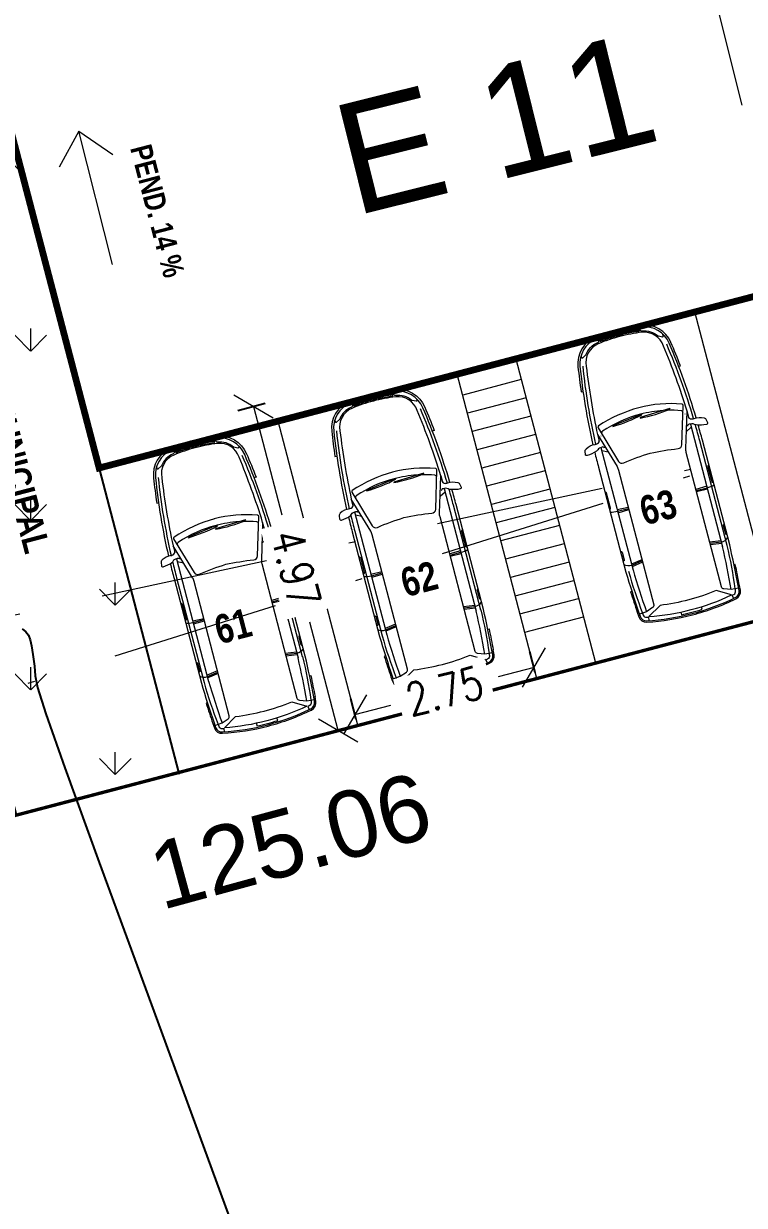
# Model space of a CAD drawing. Header units: metres. Extents: x -899 to -730, y -240 to 6.
# Drawn here: x -796.08 to -785.38, y -205.04 to -187.49 of the extents above; entities that cross this region are included whole.
import ezdxf

# ---------------------------------------------------------------- set-up
doc = ezdxf.new("R2010")
doc.units = ezdxf.units.M
doc.header["$LTSCALE"] = 5
doc.header["$MEASUREMENT"] = 0
doc.linetypes.add('DASHDOT', pattern=[1, 0.5, -0.25, 0, -0.25])
doc.linetypes.add('HIDDEN', pattern=[0.375, 0.25, -0.125])
doc.layers.get('0').update_dxf_attribs({"color": 30})
for name, color, linetype, lineweight in [('A-ANNO-TEXT', 3, 'Continuous', 18), ('A-AREA-PATT', 8, 'Continuous', 18), ('A-FLOR-OVHD', 3, 'HIDDEN', 18), ('U-ANNO-NOTE', 7, 'Continuous', 35), ('U-PARK-MNR', 255, 'Continuous', 13)]:
    doc.layers.add(name, color=color, linetype=linetype, lineweight=lineweight)
doc.layers.add('U-ANNO-DIMS', color=210, linetype='Continuous', lineweight=18, plot=False)
for name, color, linetype in [('U-BLDG', 7, 'Continuous'), ('U-GREN', 60, 'Continuous'), ('U-PROP', 1, 'Continuous'), ('U-STRT', 4, 'Continuous'), ('U-TOPO-CURV', 8, 'Continuous')]:
    doc.layers.add(name, color=color, linetype=linetype)
doc.styles.add('E-ARIAL', font='arial.ttf')
doc.styles.add('E-ROMANS', font='romans.shx', dxfattribs={"width": 0.8})
doc.dimstyles.new('E-0200_TICK_24', dxfattribs={"dimscale": 0.001, "dimtxt": 480, "dimasz": 480, "dimexe": 240, "dimexo": 120, "dimgap": 240, "dimtad": 0, "dimzin": 0, "dimdsep": 46, "dimtxsty": 'E-ROMANS', "dimblk": 'OBLIQUE', "dimcen": 240, "dimclrd": 256, "dimclre": 256, "dimclrt": 256, "dimadec": 0, "dimazin": 0, "dimtfac": 1, "dimtmove": 1, "dimatfit": 3, "dimldrblk": 'OPEN90', "dimfxl": 1, "dimtfill": 1, "dimtolj": 1, "dimtzin": 0, "dimlwd": -1, "dimarcsym": 0})

# ---------------------------------------------------------------- blocks, each defined once
blk = doc.blocks.new('_Oblique')
at = {"color": 0, "linetype": 'ByBlock', "lineweight": -2}
blk.add_line((-0.5, -0.5), (0.5, 0.5), dxfattribs=at)
blk = doc.blocks.new('*D276')
at = {"layer": 'U-ANNO-DIMS', "linetype": 'DASHDOT', "lineweight": -2, "transparency": 16777216}
for p, q in [((-788.482, -197.129), (-788.562, -196.823)), ((-791.142, -197.826), (-791.222, -197.519))]:
    blk.add_line(p, q, dxfattribs=at)
at = {"layer": 'U-ANNO-DIMS', "transparency": 16777216}
for p, q in [((-788.501, -197.055), (-789.033, -197.194)), ((-791.162, -197.752), (-790.63, -197.612))]:
    blk.add_line(p, q, dxfattribs=at)
at = {"layer": 'U-ANNO-DIMS', "linetype": 'DASHDOT', "transparency": 16777216, "xscale": 0.48, "yscale": 0.48, "zscale": 0.48}
for p, rotation in [((-788.501, -197.055), 14.6711937778984), ((-791.162, -197.752), 194.6711937778984)]:
    blk.add_blockref('_Oblique', p, dxfattribs=dict(at, rotation=rotation))
at = {"layer": 'U-ANNO-DIMS', "linetype": 'DASHDOT', "transparency": 16777216, "insert": (-789.831, -197.403), "char_height": 0.48, "attachment_point": 5, "rotation": 14.6712, "style": 'E-ROMANS', "bg_fill": 3, "box_fill_scale": 1.25, "bg_fill_color": 256, "bg_fill_true_color": 13158600, "bg_fill_transparency": 0}
blk.add_mtext('\\A1;2.75', dxfattribs=at)
blk = doc.blocks.new('_Open90')
at = {"color": 0, "linetype": 'ByBlock', "lineweight": -2}
for p, q in [((-0.5, 0.5), (0, 0)), ((0, 0), (-1, 0)), ((0, 0), (-0.5, -0.5))]:
    blk.add_line(p, q, dxfattribs=at)
blk = doc.blocks.new('*D277')
at = {"layer": 'U-ANNO-DIMS', "linetype": 'DASHDOT', "lineweight": -2, "transparency": 16777216}
for p, q in [((-792.494, -193.135), (-792.9, -193.242)), ((-791.236, -197.943), (-791.642, -198.049))]:
    blk.add_line(p, q, dxfattribs=at)
at = {"layer": 'U-ANNO-DIMS', "transparency": 16777216}
for p, q in [((-792.668, -193.181), (-792.248, -194.786)), ((-791.41, -197.988), (-791.83, -196.383))]:
    blk.add_line(p, q, dxfattribs=at)
at = {"layer": 'U-ANNO-DIMS', "linetype": 'DASHDOT', "transparency": 16777216, "xscale": 0.48, "yscale": 0.48, "zscale": 0.48}
for p, rotation in [((-792.668, -193.181), 104.6711937778917), ((-791.41, -197.988), 284.6711937778917)]:
    blk.add_blockref('_Oblique', p, dxfattribs=dict(at, rotation=rotation))
at = {"layer": 'U-ANNO-DIMS', "linetype": 'DASHDOT', "transparency": 16777216, "insert": (-792.039, -195.584), "char_height": 0.48, "attachment_point": 5, "rotation": 284.6712, "style": 'E-ROMANS', "bg_fill": 3, "box_fill_scale": 1.25, "bg_fill_color": 256, "bg_fill_true_color": 13158600, "bg_fill_transparency": 0}
blk.add_mtext('\\A1;4.97', dxfattribs=at)

msp = doc.modelspace()

# ---------------------------------------------------------------- linework, layer by layer
at = {"layer": 'A-ANNO-TEXT', "linetype": 'DASHDOT'}
for p, q in [((-785.406, -188.704, 8.83), (-785.907, -186.726, 8.83)), ((-795.266, -189.092, 8.83), (-795.557, -189.626, 8.83)), ((-795.266, -189.092, 8.83), (-794.758, -189.436, 8.83)), ((-794.765, -191.069, 8.83), (-795.266, -189.092, 8.83))]:
    msp.add_line(p, q, dxfattribs=at)
at = {"layer": 'U-PARK-MNR', "elevation": 8.83}
for points in [[(-784.92, -196.321), (-786.111, -191.774)], [(-788.771, -192.471), (-787.981, -195.489), (-787.589, -196.987)], [(-788.761, -192.509), (-789.632, -192.737)], [(-788.69, -192.78), (-789.561, -193.008)], [(-788.619, -193.051), (-789.49, -193.279)], [(-795.165, -193.318), (-795.039, -193.801), (-793.772, -198.638)], [(-788.548, -193.322), (-789.419, -193.55)], [(-791.12, -197.912), (-792.302, -193.395)], [(-786.236, -193.551), (-786.164, -193.487)], [(-786.177, -193.439), (-785.699, -195.261)], [(-788.477, -193.593), (-789.348, -193.821)], [(-788.406, -193.864), (-789.277, -194.092)], [(-787.506, -193.787), (-787.029, -195.609)], [(-787.399, -193.856), (-787.494, -193.835)], [(-789.885, -194.206), (-789.86, -194.302)], [(-788.336, -194.135), (-789.206, -194.362)], [(-789.836, -194.397), (-789.359, -196.219)], [(-788.265, -194.405), (-789.135, -194.633)], [(-785.934, -194.362), (-786.095, -194.409)], [(-785.922, -194.408), (-786.085, -194.446)], [(-789.896, -194.509), (-789.823, -194.445)], [(-791.166, -194.745), (-790.689, -196.567)], [(-788.194, -194.676), (-789.064, -194.904)], [(-787.265, -194.71), (-787.102, -194.672)], [(-787.253, -194.757), (-787.092, -194.71)], [(-791.058, -194.814), (-791.154, -194.793)], [(-792.484, -195.09), (-792.006, -196.912)], [(-788.123, -194.947), (-788.993, -195.175)], [(-792.543, -195.202), (-792.471, -195.138)], [(-788.052, -195.218), (-788.923, -195.446)], [(-785.891, -195.189), (-785.723, -195.17)], [(-785.88, -195.228), (-785.713, -195.21)], [(-793.814, -195.438), (-793.336, -197.261)], [(-789.594, -195.32), (-789.754, -195.367)], [(-789.582, -195.366), (-789.745, -195.404)], [(-786.898, -195.453), (-787.053, -195.519)], [(-793.706, -195.507), (-793.801, -195.486)], [(-790.924, -195.668), (-790.761, -195.63)], [(-787.981, -195.489), (-788.852, -195.717)], [(-786.888, -195.492), (-787.043, -195.558)], [(-790.912, -195.715), (-790.752, -195.668)], [(-788.781, -195.988), (-787.91, -195.76)], [(-792.242, -196.013), (-792.402, -196.06)], [(-792.229, -196.06), (-792.392, -196.097)], [(-789.55, -196.147), (-789.382, -196.128)], [(-789.54, -196.186), (-789.372, -196.168)], [(-788.71, -196.259), (-787.839, -196.031)], [(-793.572, -196.361), (-793.409, -196.324)], [(-788.639, -196.529), (-787.768, -196.301)], [(-793.56, -196.408), (-793.399, -196.361)], [(-790.557, -196.411), (-790.713, -196.477)], [(-790.547, -196.45), (-790.702, -196.516)], [(-792.198, -196.84), (-792.03, -196.822)], [(-792.188, -196.879), (-792.02, -196.861)], [(-793.205, -197.104), (-793.36, -197.17)], [(-793.195, -197.143), (-793.35, -197.209)]]:
    msp.add_lwpolyline(points, dxfattribs=at)
for points in [[(-787.255, -192.033, 0.035089), (-787.586, -192.145, 0.333012), (-787.848, -192.589, 0.008677), (-787.8, -192.961), (-787.767, -192.956)], [(-786.092, -193.347, 0.030512), (-786.493, -192.239, 0.333012), (-786.908, -191.998, 0.035089), (-787.247, -192.062, 0.035089), (-787.575, -192.173, 0.333012), (-787.818, -192.586, 0.030512), (-787.626, -193.748)], [(-787.289, -192.121, 0.025368), (-787.522, -192.201)], [(-787.275, -192.104, 0.026405), (-787.518, -192.186)], [(-787.26, -192.088, 0.027374), (-787.514, -192.172)], [(-787.242, -192.083), (-787.283, -192.129, 0.74325), (-787.278, -192.137), (-787.231, -192.125)], [(-786.357, -192.587), (-786.325, -192.575, 0.008677), (-786.466, -192.228, 0.333012), (-786.911, -191.968, 0.035089), (-787.255, -192.033)], [(-787.242, -192.083), (-787.184, -192.103, -0.74325), (-787.184, -192.112), (-787.231, -192.125)], [(-786.201, -193.344), (-786.226, -193.248, 0.024392), (-786.577, -192.281, 0.355184), (-786.896, -192.077, 0.035364), (-787.227, -192.139)], [(-786.962, -192.027, 0.027374), (-787.224, -192.079)], [(-786.951, -192.038, 0.026405), (-787.203, -192.086)], [(-786.941, -192.048, 0.025368), (-787.182, -192.093)], [(-786.963, -192.005), (-786.909, -192.059, -0.001094), (-786.898, -192.057, -0.204341), (-786.658, -192.129, 0.121962), (-786.653, -192.131), (-786.593, -192.143, 0.526865), (-786.581, -192.132), (-786.586, -192.106)], [(-787.803, -192.425), (-787.794, -192.449, 0.526865), (-787.778, -192.454), (-787.732, -192.413, 0.121962), (-787.729, -192.409, -0.204341), (-787.554, -192.229, -0.001094), (-787.544, -192.225), (-787.524, -192.152)], [(-787.227, -192.139, 0.035364), (-787.546, -192.247, 0.355184), (-787.725, -192.581, 0.024392), (-787.557, -193.596), (-787.532, -193.692)], [(-786.13, -193.358, 0.030527), (-786.53, -192.254)], [(-787.778, -192.581, 0.030527), (-787.587, -193.739)], [(-790.914, -192.991, 0.035089), (-791.246, -193.103, 0.333012), (-791.507, -193.547, 0.008677), (-791.459, -193.919), (-791.426, -193.914)], [(-789.751, -194.305, 0.030512), (-790.153, -193.197, 0.333012), (-790.567, -192.956, 0.035089), (-790.907, -193.02, 0.035089), (-791.234, -193.131, 0.333012), (-791.477, -193.544, 0.030512), (-791.285, -194.706)], [(-790.914, -192.991, -0.035089), (-790.571, -192.926, -0.333012), (-790.125, -193.186, -0.008677), (-789.985, -193.533), (-790.016, -193.545)], [(-790.621, -192.985, 0.027374), (-790.883, -193.037)], [(-790.61, -192.996, 0.026405), (-790.862, -193.044)], [(-790.6, -193.007, 0.025368), (-790.841, -193.051)], [(-790.245, -193.064), (-790.241, -193.09, -0.526865), (-790.253, -193.101), (-790.313, -193.089, -0.121962), (-790.317, -193.087, 0.204341), (-790.558, -193.015, 0.001094), (-790.568, -193.017), (-790.622, -192.963)], [(-791.183, -193.11), (-791.204, -193.183, 0.001094), (-791.213, -193.187, 0.204341), (-791.388, -193.367, -0.121962), (-791.391, -193.371), (-791.437, -193.412, -0.526865), (-791.453, -193.407), (-791.462, -193.383)], [(-790.887, -193.097, 0.035364), (-791.206, -193.206, 0.355184), (-791.384, -193.539, 0.024392), (-791.216, -194.554)], [(-790.949, -193.079, 0.025368), (-791.181, -193.159)], [(-790.934, -193.063, 0.026405), (-791.177, -193.144)], [(-790.919, -193.046, 0.027374), (-791.173, -193.13)], [(-790.902, -193.041), (-790.942, -193.087, 0.74325), (-790.937, -193.095), (-790.891, -193.083)], [(-790.901, -193.041), (-790.843, -193.061, -0.74325), (-790.844, -193.07), (-790.89, -193.083)], [(-789.12, -196.836), (-789.231, -196.855), (-789.34, -196.846, -0.318175), (-789.375, -196.816), (-789.898, -194.819, -0.07261), (-789.904, -194.761), (-789.885, -194.206, 0.024392), (-790.236, -193.239, 0.355184), (-790.555, -193.035, 0.035364), (-790.887, -193.097)], [(-786.944, -193.197, 0.081313), (-787.543, -193.467, 0.39897), (-787.549, -193.494), (-787.246, -193.993, 0.386285), (-787.168, -194.015, -0.028833), (-786.774, -193.871, -0.028833), (-786.359, -193.804, 0.386285), (-786.303, -193.746), (-786.283, -193.162, 0.39897), (-786.301, -193.142, 0.085834), (-786.945, -193.197)], [(-789.789, -194.316, 0.030527), (-790.19, -193.212)], [(-786.919, -193.293, 0.086771), (-787.483, -193.547, 0.399668), (-787.492, -193.587)], [(-786.582, -193.239, 0.047678), (-786.919, -193.293)], [(-786.287, -193.272, 0.399668), (-786.314, -193.241, 0.029207), (-786.524, -193.236)], [(-786.257, -193.29, 0.000015), (-786.257, -193.289)], [(-785.461, -195.878), (-785.571, -195.897), (-785.68, -195.888, -0.318175), (-785.716, -195.858), (-786.239, -193.861, -0.07261), (-786.245, -193.803), (-786.226, -193.248)], [(-786.215, -193.311, -0.000174), (-786.211, -193.326, 0.346455), (-786.16, -193.362), (-786.152, -193.361, 0.073812), (-786.123, -193.356, -0.148415), (-785.975, -193.348, -0.230944), (-785.942, -193.377), (-785.924, -193.416, -0.474401), (-785.938, -193.444, -0.077882), (-786.09, -193.453, -0.179061), (-786.117, -193.445, 0.20076), (-786.155, -193.435), (-786.194, -193.441, 0.386037), (-786.22, -193.472)], [(-787.599, -193.858, 0.004497), (-787.543, -194.081), (-787.136, -195.637, 0.008757), (-786.949, -196.226), (-786.925, -196.294, 0.33391), (-786.825, -196.36, 0.049233), (-786.15, -196.253, 0.049233), (-785.51, -196.016, 0.33391), (-785.455, -195.909), (-785.467, -195.838, 0.008757), (-785.593, -195.233), (-786, -193.677, 0.004497), (-786.061, -193.455)], [(-785.632, -195.243), (-786.039, -193.688, 0.004782), (-786.103, -193.452)], [(-793.562, -193.684, 0.035089), (-793.894, -193.796, 0.333012), (-794.155, -194.241, 0.008677), (-794.107, -194.612), (-794.074, -194.607)], [(-792.399, -194.998, 0.030512), (-792.8, -193.891, 0.333012), (-793.215, -193.649, 0.035089), (-793.555, -193.713, 0.035089), (-793.882, -193.824, 0.333012), (-794.125, -194.237, 0.030512), (-793.933, -195.399)], [(-793.562, -193.684, -0.035089), (-793.218, -193.619, -0.333012), (-792.773, -193.879, -0.008677), (-792.632, -194.226), (-792.664, -194.238)], [(-793.269, -193.678, 0.027374), (-793.531, -193.73)], [(-793.258, -193.689, 0.026405), (-793.51, -193.737)], [(-793.248, -193.7, 0.025368), (-793.489, -193.744)], [(-792.893, -193.757), (-792.888, -193.783, -0.526865), (-792.9, -193.795), (-792.96, -193.782, -0.121962), (-792.965, -193.78, 0.204341), (-793.205, -193.709, 0.001094), (-793.216, -193.71), (-793.27, -193.656)], [(-791.438, -193.539, 0.030527), (-791.246, -194.697, 0.148415), (-791.379, -194.763, 0.230944), (-791.394, -194.805), (-791.39, -194.848, 0.474401), (-791.364, -194.865, 0.077882), (-791.227, -194.799)], [(-787.452, -193.795, 0.386037), (-787.49, -193.78), (-787.527, -193.795, 0.20076), (-787.555, -193.821, -0.179061), (-787.575, -193.842, -0.077882), (-787.712, -193.908, -0.474401), (-787.737, -193.891), (-787.742, -193.848, -0.230944), (-787.726, -193.807, -0.148415), (-787.593, -193.741, 0.073812), (-787.566, -193.731), (-787.558, -193.728, 0.346455), (-787.532, -193.672, -0.000174), (-787.535, -193.657)], [(-787.557, -193.596), (-787.268, -194.071, -0.07261), (-787.246, -194.124), (-786.723, -196.122, -0.318175), (-786.739, -196.165), (-786.829, -196.226), (-786.935, -196.264)], [(-787.51, -193.616, 0.000015), (-787.509, -193.618)], [(-793.831, -193.803), (-793.851, -193.876, 0.001094), (-793.861, -193.88, 0.204341), (-794.036, -194.06, -0.121962), (-794.039, -194.064), (-794.085, -194.105, -0.526865), (-794.101, -194.101), (-794.11, -194.076)], [(-793.534, -193.791, 0.035364), (-793.853, -193.899, 0.355184), (-794.032, -194.233, 0.024392), (-793.864, -195.247)], [(-793.597, -193.772, 0.025368), (-793.829, -193.852)], [(-793.582, -193.756, 0.026405), (-793.825, -193.837)], [(-793.567, -193.739, 0.027374), (-793.821, -193.823)], [(-793.549, -193.735), (-793.59, -193.78, 0.74325), (-793.585, -193.788), (-793.538, -193.776)], [(-793.549, -193.734), (-793.491, -193.754, -0.74325), (-793.491, -193.764), (-793.538, -193.776)], [(-792.533, -194.899, 0.024392), (-792.884, -193.932, 0.355184), (-793.203, -193.728, 0.035364), (-793.534, -193.791)], [(-792.437, -195.009, 0.030527), (-792.837, -193.906)], [(-785.902, -194.052), (-785.907, -194.054, 0.414214), (-785.918, -194.072), (-785.86, -194.293, 0.414214), (-785.841, -194.304), (-785.837, -194.303)], [(-794.085, -194.232, 0.030527), (-793.894, -195.39, 0.148415), (-794.026, -195.457, 0.230944), (-794.042, -195.498), (-794.038, -195.541, 0.474401), (-794.012, -195.558, 0.077882), (-793.875, -195.492)], [(-790.603, -194.155, 0.081313), (-791.202, -194.425, 0.39897), (-791.208, -194.452), (-790.905, -194.951, 0.386285), (-790.828, -194.973, -0.028833), (-790.433, -194.829, -0.028833), (-790.019, -194.762, 0.386285), (-789.962, -194.704), (-789.943, -194.121, 0.39897), (-789.961, -194.1, 0.085834), (-790.604, -194.155)], [(-790.242, -194.197, 0.047678), (-790.579, -194.252)], [(-789.946, -194.23, 0.399668), (-789.974, -194.199, 0.029207), (-790.183, -194.194)], [(-791.259, -194.816, 0.004497), (-791.202, -195.039), (-790.795, -196.595, 0.008757), (-790.608, -197.184), (-790.584, -197.252, 0.33391), (-790.484, -197.318, 0.049233), (-789.81, -197.211, 0.049233), (-789.169, -196.974, 0.33391), (-789.115, -196.867), (-789.127, -196.796, 0.008757), (-789.252, -196.191), (-789.66, -194.635, 0.004497), (-789.72, -194.413)], [(-790.578, -194.251, 0.086771), (-791.142, -194.505, 0.399668), (-791.151, -194.546)], [(-789.916, -194.248, 0.000015), (-789.917, -194.247)], [(-789.874, -194.269, -0.000174), (-789.87, -194.284, 0.346455), (-789.82, -194.32), (-789.811, -194.319, 0.073812), (-789.783, -194.314, -0.148415), (-789.635, -194.306, -0.230944), (-789.601, -194.335), (-789.583, -194.375, -0.474401), (-789.597, -194.402, -0.077882), (-789.749, -194.411, -0.179061), (-789.777, -194.403, 0.20076), (-789.814, -194.393), (-789.853, -194.399, 0.386037), (-789.879, -194.43)], [(-789.291, -196.201), (-789.698, -194.646, 0.004782), (-789.762, -194.41)], [(-786.09, -194.427), (-785.928, -194.385, 0.092017), (-785.826, -194.342)], [(-790.595, -197.222), (-790.489, -197.184), (-790.398, -197.123, 0.318175), (-790.382, -197.08), (-790.905, -195.082, 0.07261), (-790.927, -195.029), (-791.216, -194.554), (-791.191, -194.65)], [(-791.169, -194.574, 0.000015), (-791.169, -194.576)], [(-787.379, -194.707), (-787.374, -194.705, 0.414214), (-787.364, -194.687), (-787.422, -194.466, 0.414214), (-787.44, -194.455), (-787.445, -194.456)], [(-791.253, -194.699, 0.073812), (-791.225, -194.689), (-791.218, -194.686, 0.346455), (-791.191, -194.63, -0.000174), (-791.195, -194.615)], [(-791.234, -194.8, 0.179061), (-791.214, -194.779, -0.20076), (-791.186, -194.753), (-791.149, -194.738, -0.386037), (-791.112, -194.753)], [(-787.369, -194.746, 0.092017), (-787.259, -194.733), (-787.097, -194.691)], [(-793.251, -194.848, 0.081313), (-793.85, -195.118, 0.39897), (-793.856, -195.145), (-793.553, -195.644, 0.386285), (-793.475, -195.667, -0.028833), (-793.081, -195.522, -0.028833), (-792.666, -195.455, 0.386285), (-792.61, -195.397), (-792.59, -194.814, 0.39897), (-792.609, -194.793, 0.085834), (-793.252, -194.848)], [(-792.889, -194.89, 0.047678), (-793.226, -194.945)], [(-792.594, -194.923, 0.399668), (-792.621, -194.892, 0.029207), (-792.831, -194.887)], [(-792.564, -194.941, 0.000015), (-792.564, -194.94)], [(-792.508, -194.995), (-792.533, -194.899), (-792.552, -195.454, 0.07261), (-792.546, -195.512), (-792.023, -197.509, 0.318175), (-791.987, -197.539), (-791.878, -197.548), (-791.768, -197.529)], [(-791.223, -194.793, 0.004782), (-791.164, -195.029), (-790.756, -196.585)], [(-785.673, -194.927), (-785.678, -194.929, 0.414214), (-785.689, -194.947), (-785.658, -195.063, 0.414214), (-785.64, -195.074), (-785.635, -195.072)], [(-793.906, -195.509, 0.004497), (-793.85, -195.733), (-793.443, -197.288, 0.008757), (-793.256, -197.877), (-793.232, -197.945, 0.33391), (-793.132, -198.011, 0.049233), (-792.457, -197.904, 0.049233), (-791.817, -197.667, 0.33391), (-791.762, -197.56), (-791.774, -197.49, 0.008757), (-791.9, -196.884), (-792.307, -195.329, 0.004497), (-792.368, -195.106)], [(-793.226, -194.945, 0.086771), (-793.79, -195.198, 0.399668), (-793.799, -195.239)], [(-792.522, -194.963, -0.000174), (-792.518, -194.977, 0.346455), (-792.467, -195.013), (-792.459, -195.013, 0.073812), (-792.43, -195.007, -0.148415), (-792.282, -195, -0.230944), (-792.249, -195.028), (-792.231, -195.068, -0.474401), (-792.245, -195.095, -0.077882), (-792.397, -195.105, -0.179061), (-792.424, -195.096, 0.20076), (-792.462, -195.087), (-792.501, -195.092, 0.386037), (-792.527, -195.123)], [(-791.939, -196.895), (-792.346, -195.339, 0.004782), (-792.41, -195.103)], [(-789.561, -195.01), (-789.566, -195.012, 0.414214), (-789.577, -195.03), (-789.519, -195.251, 0.414214), (-789.501, -195.262), (-789.496, -195.261)], [(-793.242, -197.915), (-793.137, -197.877), (-793.046, -197.816, 0.318175), (-793.03, -197.773), (-793.553, -195.776, 0.07261), (-793.575, -195.722), (-793.864, -195.247), (-793.839, -195.344)], [(-793.817, -195.268, 0.000015), (-793.816, -195.269)], [(-785.886, -195.209), (-785.718, -195.19, 0.193782), (-785.621, -195.126)], [(-785.571, -195.897, 0.013486), (-785.7, -195.258)], [(-785.537, -196.026), (-785.556, -195.98, 0.001846), (-785.533, -195.97, 0.337483), (-785.505, -195.916, 0.000346), (-785.51, -195.886, 0.024357), (-785.632, -195.242)], [(-793.901, -195.392, 0.073812), (-793.873, -195.383), (-793.865, -195.379, 0.346455), (-793.839, -195.323, -0.000174), (-793.842, -195.308)], [(-793.882, -195.493, 0.179061), (-793.862, -195.473, -0.20076), (-793.834, -195.446), (-793.797, -195.432, -0.386037), (-793.759, -195.446)], [(-791.104, -195.414), (-791.099, -195.413, -0.414214), (-791.081, -195.424), (-791.023, -195.645, -0.414214), (-791.034, -195.664), (-791.039, -195.665)], [(-789.749, -195.385), (-789.588, -195.343, 0.092017), (-789.486, -195.3)], [(-787.216, -195.331), (-787.211, -195.33, -0.414214), (-787.193, -195.341), (-787.162, -195.457, -0.414214), (-787.173, -195.475), (-787.178, -195.476)], [(-793.871, -195.486, 0.004782), (-793.811, -195.722), (-793.404, -197.278)], [(-786.893, -195.472), (-787.048, -195.538, -0.193782), (-787.164, -195.53)], [(-787.097, -195.626, 0.024357), (-786.888, -196.247, 0.000346), (-786.878, -196.275, 0.337483), (-786.827, -196.309, 0.001846), (-786.802, -196.307), (-786.796, -196.356)], [(-787.03, -195.606, 0.013486), (-786.829, -196.226)], [(-785.448, -195.835, 0.004489), (-785.51, -195.523), (-785.529, -195.528)], [(-792.209, -195.704), (-792.214, -195.705, 0.414214), (-792.225, -195.723), (-792.167, -195.945, 0.414214), (-792.148, -195.955), (-792.144, -195.954)], [(-791.029, -195.704, 0.092017), (-790.918, -195.691), (-790.757, -195.649)], [(-792.397, -196.079), (-792.235, -196.036, 0.092017), (-792.133, -195.993)], [(-789.332, -195.885), (-789.337, -195.887, 0.414214), (-789.348, -195.905), (-789.318, -196.021, 0.414214), (-789.299, -196.032), (-789.294, -196.03)], [(-787.047, -195.925), (-787.066, -195.931, 0.004489), (-786.968, -196.233)], [(-786.968, -196.233), (-786.944, -196.3, 0.33391), (-786.823, -196.38, 0.049233), (-786.145, -196.272, 0.049233), (-785.501, -196.034, 0.33391), (-785.435, -195.905), (-785.448, -195.835)], [(-793.752, -196.108), (-793.747, -196.106, -0.414214), (-793.729, -196.117), (-793.671, -196.338, -0.414214), (-793.682, -196.357), (-793.686, -196.358)], [(-789.545, -196.167), (-789.377, -196.148, 0.193782), (-789.28, -196.084)], [(-786.32, -196.231), (-786.312, -196.27, 0.011619), (-786.155, -196.233, 0.011619), (-786.001, -196.189), (-786.013, -196.151)], [(-793.676, -196.397, 0.092017), (-793.566, -196.385), (-793.404, -196.342)], [(-790.875, -196.289), (-790.87, -196.288, -0.414214), (-790.852, -196.299), (-790.822, -196.415, -0.414214), (-790.832, -196.433), (-790.837, -196.434)], [(-789.231, -196.855, 0.013486), (-789.359, -196.216)], [(-789.291, -196.2, -0.024357), (-789.169, -196.844, -0.000346), (-789.164, -196.874, -0.337483), (-789.192, -196.928, -0.001846), (-789.215, -196.938), (-789.196, -196.984)], [(-790.823, -196.488, 0.193782), (-790.708, -196.496), (-790.552, -196.43)], [(-789.188, -196.486), (-789.169, -196.482, -0.004489), (-789.107, -196.793)], [(-791.98, -196.579), (-791.985, -196.58, 0.414214), (-791.996, -196.598), (-791.965, -196.714, 0.414214), (-791.947, -196.725), (-791.942, -196.724)], [(-790.757, -196.584, 0.024357), (-790.548, -197.205, 0.000346), (-790.538, -197.233, 0.337483), (-790.487, -197.267, 0.001846), (-790.462, -197.265), (-790.455, -197.314)], [(-790.69, -196.564, 0.013486), (-790.489, -197.184)], [(-792.193, -196.86), (-792.025, -196.841, 0.193782), (-791.928, -196.777)], [(-790.627, -197.191), (-790.603, -197.258, 0.33391), (-790.483, -197.338, 0.049233), (-789.805, -197.23, 0.049233), (-789.161, -196.992, 0.33391), (-789.095, -196.864), (-789.107, -196.793)], [(-793.523, -196.982), (-793.518, -196.981, -0.414214), (-793.5, -196.992), (-793.469, -197.108, -0.414214), (-793.48, -197.126), (-793.485, -197.128)], [(-791.878, -197.548, 0.013486), (-792.007, -196.909)], [(-791.939, -196.893, -0.024357), (-791.817, -197.537, -0.000346), (-791.812, -197.567, -0.337483), (-791.84, -197.621, -0.001846), (-791.863, -197.631), (-791.844, -197.678)], [(-790.707, -196.883), (-790.726, -196.889, 0.004489), (-790.627, -197.191)], [(-793.471, -197.181, 0.193782), (-793.355, -197.19), (-793.2, -197.123)], [(-791.836, -197.179), (-791.817, -197.175, -0.004489), (-791.755, -197.486)], [(-789.979, -197.189), (-789.971, -197.229, 0.011619), (-789.815, -197.191, 0.011619), (-789.66, -197.147), (-789.672, -197.109)], [(-793.404, -197.277, 0.024357), (-793.195, -197.898, 0.000346), (-793.185, -197.927, 0.337483), (-793.134, -197.96, 0.001846), (-793.109, -197.958), (-793.103, -198.007)], [(-793.337, -197.257, 0.013486), (-793.137, -197.877)], [(-793.275, -197.884), (-793.251, -197.952, 0.33391), (-793.13, -198.031, 0.049233), (-792.452, -197.923, 0.049233), (-791.808, -197.685, 0.33391), (-791.743, -197.557), (-791.755, -197.486)], [(-793.354, -197.576), (-793.373, -197.582, 0.004489), (-793.275, -197.884)], [(-792.627, -197.883), (-792.619, -197.922, 0.011619), (-792.462, -197.885, 0.011619), (-792.308, -197.84), (-792.32, -197.802)]]:
    msp.add_lwpolyline(points, format="xyb", dxfattribs=at)
for points in [[(-787.508, -192.21, -0.021214), (-787.315, -192.143, 0.138742), (-787.301, -192.135), (-787.245, -192.072, 0.02729), (-787.5, -192.154, 0.236715), (-787.512, -192.167), (-787.521, -192.198, 0.621128)], [(-786.948, -192.064, 0.021214), (-787.149, -192.1, -0.138742), (-787.165, -192.099), (-787.245, -192.072, -0.02729), (-786.982, -192.018, -0.236715), (-786.965, -192.024), (-786.942, -192.047, -0.621128)], [(-790.642, -192.976, 0.02729), (-790.904, -193.03), (-790.824, -193.057, 0.138742), (-790.808, -193.058, -0.021214), (-790.607, -193.022, 0.621128), (-790.601, -193.005), (-790.625, -192.982, 0.236715)], [(-791.16, -193.112, 0.236715), (-791.172, -193.125), (-791.181, -193.156, 0.621128), (-791.167, -193.168, -0.021214), (-790.975, -193.101, 0.138742), (-790.961, -193.093), (-790.905, -193.03, 0.02729)], [(-786.897, -193.3), (-786.9, -193.291), (-787.331, -193.466), (-787.328, -193.475, 0.051752)], [(-786.478, -193.217), (-786.481, -193.208), (-786.926, -193.342), (-786.923, -193.351, 0.051752)], [(-793.456, -193.751, -0.021214), (-793.255, -193.715, 0.621128), (-793.249, -193.698), (-793.272, -193.675, 0.236715), (-793.289, -193.669, 0.02729), (-793.552, -193.723), (-793.472, -193.75, 0.138742)], [(-793.819, -193.818), (-793.828, -193.849, 0.621128), (-793.815, -193.861, -0.021214), (-793.622, -193.795, 0.138742), (-793.609, -193.786), (-793.552, -193.723, 0.02729), (-793.807, -193.805, 0.236715)], [(-790.137, -194.175), (-790.14, -194.166), (-790.585, -194.3), (-790.583, -194.309, 0.051752)], [(-790.556, -194.258), (-790.56, -194.249), (-790.991, -194.425), (-790.987, -194.433, 0.051752)], [(-793.204, -194.951), (-793.208, -194.942), (-793.638, -195.118), (-793.635, -195.127, 0.051752)], [(-792.785, -194.869), (-792.788, -194.859), (-793.233, -194.993), (-793.23, -195.002, 0.051752)], [(-785.568, -195.977), (-785.793, -195.912, -0.033192), (-786.203, -196.05, -0.033192), (-786.629, -196.131), (-786.793, -196.298, 0.046663), (-786.165, -196.195, 0.046663)], [(-789.227, -196.935, -0.046663), (-789.825, -197.153, -0.046663), (-790.453, -197.256), (-790.288, -197.089, 0.033192), (-789.863, -197.008, 0.033192), (-789.452, -196.87)], [(-791.875, -197.628, -0.046663), (-792.473, -197.846, -0.046663), (-793.1, -197.949), (-792.936, -197.783, 0.033192), (-792.511, -197.701, 0.033192), (-792.1, -197.564)]]:
    msp.add_lwpolyline(points, format="xyb", close=True, dxfattribs=at)
at = {"layer": 'U-PROP', "linetype": 'DASHDOT', "ltscale": 0.01, "const_width": 0.05, "elevation": 8.83}
msp.add_lwpolyline([(-872.262, -162.552), (-858.348, -215.545), (-736.88, -183.692), (-749.928, -133.933), (-822.652, -150.083)], close=True, dxfattribs=at)
at = {"layer": 'U-STRT', "ltscale": 15, "elevation": 8.83}
msp.add_lwpolyline([(-833.633, -209.058), (-738.618, -184.148, 0.449439), (-737.89, -182.98), (-749.176, -138.903, 0.415341), (-750.397, -138.184), (-844.728, -162.725)], format="xyb", dxfattribs=at)
at = {"layer": 'U-TOPO-CURV', "color": 8, "elevation": 107.83}
msp.add_lwpolyline([(-796.105, -196.481), (-796.05, -196.526), (-796.012, -196.576), (-795.986, -196.642), (-795.967, -196.733), (-795.949, -196.86), (-795.925, -197.032), (-795.911, -197.179), (-795.877, -197.351), (-795.753, -197.741), (-795.471, -198.543), (-794.96, -199.951), (-794.151, -202.158), (-792.974, -205.359), (-791.361, -209.747), (-786.862, -221.978)], dxfattribs=at)

# ---------------------------------------------------------------- texts
at = {"layer": 'A-ANNO-TEXT', "style": 'E-ARIAL'}
for s, height, rotation, p in [('E 11', 1.6522, 13.9818, (-791.18, -190.356)), ('125.06', 0.9913, 15.2353, (-794.037, -200.659, 8.83))]:
    msp.add_text(s, height=height, rotation=rotation, dxfattribs=at).set_placement(p)
at = {"layer": 'A-ANNO-TEXT', "linetype": 'DASHDOT', "attachment_point": 3, "rotation": 284.6308, "style": 'E-ROMANS'}
for s, insert, char_height, width in [('{\\fArial|b1|i0|c0|p34;PEND. 14 %}', (-793.685, -191.208, 8.83), 0.32102, 4.69283), ('{\\fArial|b1|i0|c0|p34;AREA MUNICIPAL}', (-795.686, -195.29, 10.596), 0.38523, 5.6314)]:
    msp.add_mtext(s, dxfattribs=dict(at, insert=insert, char_height=char_height, width=width))
at = {"layer": 'U-ANNO-NOTE', "char_height": 0.42803, "width": 0.48375, "attachment_point": 7, "rotation": 14.6308, "style": 'E-ROMANS'}
for s, insert in [('{\\fArial|b1|i0|c0|p34;63}', (-786.858, -194.953, 581.251)), ('{\\fArial|b1|i0|c0|p34;62}', (-790.409, -196.018, 581.251)), ('{\\fArial|b1|i0|c0|p34;61}', (-793.176, -196.719, 581.251))]:
    msp.add_mtext(s, dxfattribs=dict(at, insert=insert))

# ---------------------------------------------------------------- next in the draw order: dimensions: what is measured, and where the dimension line sits
at = {"layer": 'U-ANNO-DIMS', "linetype": 'DASHDOT'}
dim = msp.add_aligned_dim(p1=(-788.451, -197.245, 8.83), p2=(-791.112, -197.942, 8.83), distance=-0.197, dimstyle='E-0200_TICK_24', dxfattribs=at)
dim.commit()
dim.dimension.update_dxf_attribs({"geometry": '*D276', "text_midpoint": (-789.831, -197.403)})

# ---------------------------------------------------------------- next in the draw order: linework, layer by layer
at = {"layer": 'U-PARK-MNR', "elevation": 8.83}
msp.add_lwpolyline([(-788.459, -197.215), (-788.852, -195.717), (-789.642, -192.699)], dxfattribs=at)

# ---------------------------------------------------------------- next in the draw order: dimensions: what is measured, and where the dimension line sits
at = {"layer": 'U-ANNO-DIMS', "linetype": 'DASHDOT'}
dim = msp.add_aligned_dim(p1=(-791.12, -197.912, 8.83), p2=(-792.378, -193.105, 8.83), distance=0.3, dimstyle='E-0200_TICK_24', dxfattribs=at)
dim.commit()
dim.dimension.update_dxf_attribs({"geometry": '*D277', "text_midpoint": (-792.039, -195.584)})

# ---------------------------------------------------------------- next in the draw order: hatches: boundary and pattern name
at = {"layer": 'A-AREA-PATT', "linetype": 'DASHDOT'}
h = msp.add_hatch(dxfattribs=at)
h.set_pattern_fill('GRASS', color=256, scale=0.07, style=0)
h.set_pattern_definition([(90, (-133.418, 0), (-1.257235, 1.257235), [0.333375, -2.181095]), (45, (-133.418, 0), (-1.257236, 1.257236), [0.333375, -1.444625]), (135, (-133.418, 0), (-1.257236, -1.257236), [0.333375, -1.444625])])
edge = h.paths.add_edge_path()
edge.add_line((-752.312, -173.159), (-752.517, -173.21))
edge.add_line((-752.517, -173.21), (-757.708, -152.193))
edge.add_line((-757.708, -152.193), (-802.73, -163.774))
edge.add_line((-802.73, -163.774), (-805.665, -152.562))
edge.add_line((-805.665, -152.562), (-808.244, -153.233))
edge.add_line((-808.244, -153.233), (-805.308, -164.449))
edge.add_line((-805.308, -164.449), (-831.621, -171.338))
edge.add_line((-831.621, -171.338), (-825.452, -194.9))
edge.add_line((-825.452, -194.9), (-799.139, -188.011))
edge.add_line((-799.139, -188.011), (-796.191, -199.272))
edge.add_line((-796.191, -199.272), (-793.772, -198.638))
edge.add_line((-793.772, -198.638), (-796.735, -187.32))
edge.add_line((-796.735, -187.32), (-751.702, -175.53))
edge.add_line((-751.702, -175.53), (-752.313, -173.157))

# ---------------------------------------------------------------- next in the draw order: linework, layer by layer
at = {"layer": 'A-FLOR-OVHD', "linetype": 'DASHDOT'}
for p, q in [((-738.805, -179.389, 8.83), (-833.633, -209.058, 8.83)), ((-834.804, -204.584, 8.83), (-737.992, -183.728, 8.83))]:
    msp.add_line(p, q, dxfattribs=at)
at = {"layer": 'U-BLDG', "const_width": 0.1, "elevation": 8.83}
msp.add_lwpolyline([(-778.016, -182.419), (-776.243, -189.191), (-794.963, -194.092), (-796.735, -187.32)], close=True, dxfattribs=at)
at = {"layer": 'U-GREN', "ltscale": 15, "elevation": 8.83}
msp.add_lwpolyline([(-752.323, -173.162), (-752.517, -173.21), (-757.338, -154.47), (-757.145, -154.42), (-757.725, -152.198), (-802.693, -163.971), (-805.665, -152.562), (-808.244, -153.233), (-805.258, -164.642), (-831.458, -171.502), (-830.878, -173.762), (-830.684, -173.712), (-825.885, -192.457), (-826.078, -192.507), (-825.452, -194.9), (-799.139, -188.011), (-796.198, -199.244), (-793.78, -198.61), (-796.735, -187.32), (-751.702, -175.53), (-752.323, -173.162)], dxfattribs=at)

doc.saveas('drawing.dxf')
